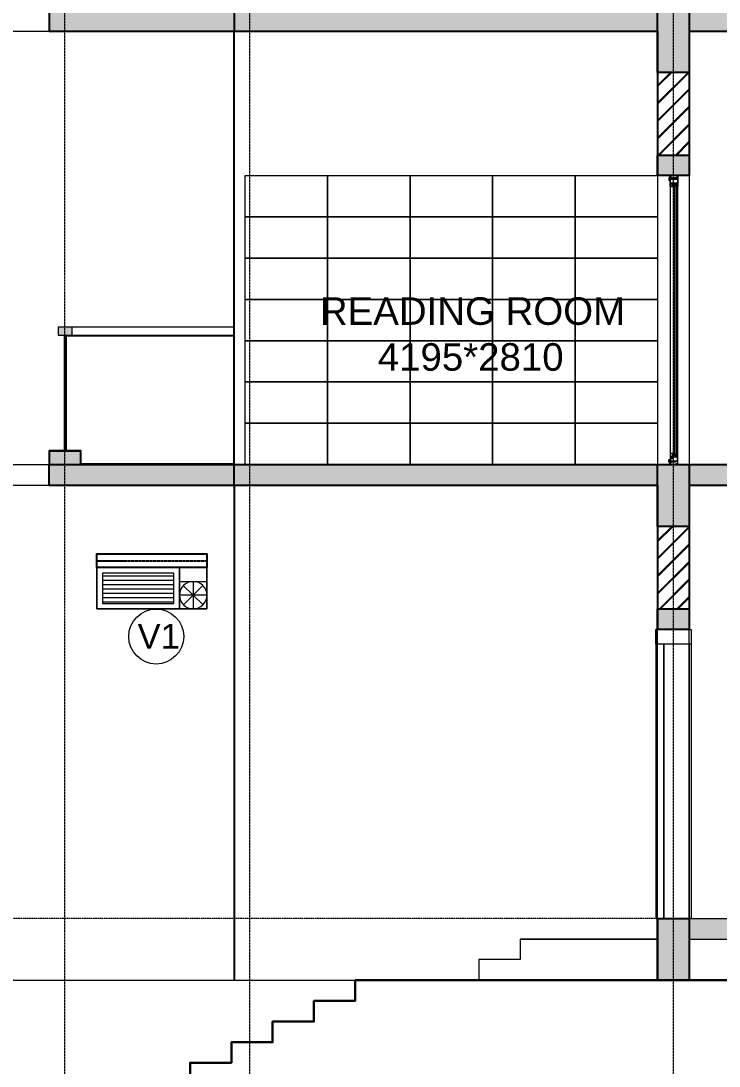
# Model space of a CAD drawing. Header units: millimetres. Extents: x -425671 to 598394, y -194194 to 343585.
# Drawn here: x 45408 to 50486, y 236118 to 243717 of the extents above; entities that cross this region are included whole.
import ezdxf

# ---------------------------------------------------------------- set-up
doc = ezdxf.new("R2010")
doc.units = ezdxf.units.MM
for name, pattern in [('ACAD_ISO10W100', [18, 12, -3, 0, -3]), ('DOT3', [0.06, 0, -0.06]), ('HIDDEN', [9.525, 6.35, -3.175])]:
    doc.linetypes.add(name, pattern=pattern)
for name, color, linetype, lineweight in [('230mm Wall', 250, 'Continuous', 25), ('Centre line', 30, 'Continuous', 9), ('Door', 250, 'Continuous', 15), ('Furniture', 250, 'Continuous', 5), ('Glass', 4, 'Continuous', 5), ('GROUND', 250, 'Continuous', 30), ('Hatch', 250, 'Continuous', 5), ('Hidden', 250, 'Continuous', 5), ('Level', 250, 'Continuous', 13), ('Railing', 250, 'Continuous', 9), ('Swiming Deck', 33, 'Continuous', 13), ('TEXT', 30, 'DOT3', 9), ('VENT', 250, 'Continuous', 9)]:
    doc.layers.add(name, color=color, linetype=linetype, lineweight=lineweight)
doc.layers.add('Slab', color=250, linetype='Continuous')
doc.styles.get("Standard").update_dxf_attribs({"font": 'arial.ttf'})

# ---------------------------------------------------------------- blocks, each defined once
blk = doc.blocks.new('VENT 2')
at = {"layer": 'Glass', "linetype": 'Continuous'}
h = blk.add_hatch(dxfattribs=at)
h.set_pattern_fill('ANSI31', color=256, scale=10, angle=315)
h.paths.add_polyline_path([(541528.2, -469667.6), (541528.2, -469447.6), (541008.2, -469447.6), (541008.2, -469667.6)])
at = {"layer": 'VENT', "linetype": 'Continuous'}
for p, q in [((540868.2, -469507.6), (540868.2, -469707.6)), ((540768.2, -469607.6), (540968.2, -469607.6)), ((540940.3, -469538.3), (540796.1, -469676.9)), ((540797.2, -469537.3), (540939.3, -469677.9))]:
    blk.add_line(p, q, dxfattribs=at)
for points in [[(540768.2, -469707.6), (541568.2, -469707.6), (541568.2, -469407.6), (540768.2, -469407.6)], [(540768.2, -469407.6), (540968.2, -469407.6), (540968.2, -469707.6), (540768.2, -469707.6)], [(540768.2, -469407.6), (540968.2, -469407.6), (540968.2, -469507.6), (540768.2, -469507.6)], [(540968.2, -469407.6), (541568.2, -469407.6), (541568.2, -469707.6), (540968.2, -469707.6)], [(541008.2, -469447.6), (541528.2, -469447.6), (541528.2, -469667.6), (541008.2, -469667.6)], [(540768.2, -469707.6), (540968.2, -469707.6), (540968.2, -469507.6), (540768.2, -469507.6)]]:
    blk.add_lwpolyline(points, close=True, dxfattribs=at)
blk.add_circle((540868.2, -469607.6), 100, dxfattribs=at)
blk = doc.blocks.new('V1')
at = {"layer": 'TEXT', "linetype": 'Continuous'}
blk.add_circle((547389.6, -493829), 200, dxfattribs=at)
at = {"layer": 'TEXT', "linetype": 'Continuous', "insert": (547254.3, -493736.8), "char_height": 180, "attachment_point": 1}
blk.add_mtext_dynamic_manual_height_columns('V1', width=2115.625, gutter_width=12.5, heights=[0], dxfattribs=at)

msp = doc.modelspace()

# ---------------------------------------------------------------- hatches: boundary and pattern name
at = {"layer": 'Door', "lineweight": 5}
h = msp.add_hatch(dxfattribs=at)
h.set_pattern_fill('DOTS', color=256, scale=20, angle=360, style=0)
h.set_pattern_definition([(1e-14, (50299.7707, 242725.3246), (0.625, -1.25), [0, -1.25])])
h.paths.add_polyline_path([(50163.665, 242526.632), (50161.665, 242524.632), (50161.665, 242531.632, 0.15152973), (50173.665, 242531.632), (50173.665, 242524.632), (50171.665, 242526.632)])
h = msp.add_hatch(dxfattribs=at)
h.set_pattern_fill('HEX', color=256, scale=6, angle=360, style=0)
h.set_pattern_definition([(1e-14, (50299.7707, 242725.3246), (3e-15, -1.299038), [0.75, -1.5]), (240, (50299.7707, 242725.3246), (-1.125, 0.649519), [0.75, -1.5]), (300, (50300.5207, 242725.3246), (-1.125, -0.649519), [0.75, -1.5])])
h.paths.add_polyline_path([(50162.365, 242519.632), (50162.365, 242524.342), (50163.955, 242525.932), (50171.375, 242525.932), (50172.965, 242524.342), (50172.965, 242519.632)])
h = msp.add_hatch(dxfattribs=at)
h.set_pattern_fill('DOTS', color=256, scale=8, angle=90, style=0)
h.set_pattern_definition([(270, (49814.37626, 240724.933), (-0.5, -0.25), [0, -0.5])])
edge = h.paths.add_edge_path(flags=16)
edge.add_line((50181.728, 242515.81), (50181.128, 242515.81))
edge.add_arc((50181.128, 242516.41), 0.6, -270, -90, ccw=False)
edge.add_line((50181.128, 242517.01), (50181.728, 242517.01))
edge.add_arc((50181.728, 242516.41), 0.6, -90, 90, ccw=False)
edge = h.paths.add_edge_path()
edge.add_arc((50177.854, 242518.748), 0.25, 130, 305)
edge.add_line((50177.998, 242518.543), (50178.613, 242519.307))
edge.add_arc((50178.728, 242519.144), 0.2, 0, 125, ccw=False)
edge.add_line((50178.928, 242519.144), (50178.928, 242517.875))
edge.add_line((50178.928, 242517.875), (50177.694, 242516.439))
edge.add_arc((50177.854, 242516.248), 0.25, 130, 305)
edge.add_line((50177.998, 242516.043), (50178.613, 242516.807))
edge.add_arc((50178.728, 242516.644), 0.2, 0, 125, ccw=False)
edge.add_line((50178.928, 242516.644), (50178.928, 242515.375))
edge.add_line((50178.928, 242515.375), (50177.694, 242513.939))
edge.add_arc((50177.854, 242513.748), 0.25, 130, 305)
edge.add_line((50177.998, 242513.543), (50178.613, 242514.307))
edge.add_arc((50178.728, 242514.144), 0.2, 0, 125, ccw=False)
edge.add_line((50178.928, 242514.144), (50178.928, 242513.42))
edge.add_arc((50177.428, 242513.42), 1.5, -55, 0, ccw=False)
edge.add_line((50178.288, 242512.191), (50176.975, 242510.938))
edge.add_arc((50177.204, 242510.61), 0.4, 125, 295)
edge.add_line((50177.373, 242510.248), (50178.819, 242511.144))
edge.add_arc((50183.045, 242502.081), 10, 96.6594496, 115, ccw=False)
edge.add_arc((50181.828, 242512.51), 0.5, -83.3405504, 0)
edge.add_line((50182.328, 242512.51), (50182.328, 242513.01))
edge.add_line((50182.328, 242513.01), (50180.528, 242513.01))
edge.add_line((50180.528, 242513.01), (50180.528, 242514.91))
edge.add_line((50180.528, 242514.91), (50181.528, 242514.91))
edge.add_line((50181.528, 242514.91), (50181.528, 242514.61))
edge.add_arc((50181.728, 242514.61), 0.2, 180, 321.758358)
edge.add_line((50181.885, 242514.486), (50182.913, 242515.791))
edge.add_arc((50182.128, 242516.41), 1, -38.241642, 38.241642)
edge.add_line((50182.913, 242517.029), (50181.885, 242518.334))
edge.add_arc((50181.728, 242518.21), 0.2, 38.241642, 180)
edge.add_line((50181.528, 242518.21), (50181.528, 242517.91))
edge.add_line((50181.528, 242517.91), (50180.528, 242517.91))
edge.add_line((50180.528, 242517.91), (50180.528, 242520.71))
edge.add_line((50180.528, 242520.71), (50179.328, 242520.71))
edge.add_line((50179.328, 242520.71), (50177.694, 242518.939))
h = msp.add_hatch(dxfattribs=at)
h.set_pattern_fill('DOTS', color=256, scale=20, angle=360, style=0)
h.set_pattern_definition([(360, (50299.7707, 240360.2033), (0.625, 1.25), [0, -1.25])])
h.paths.add_polyline_path([(50163.665, 240558.896), (50161.665, 240560.896), (50161.665, 240553.896, -0.15152973), (50173.665, 240553.896), (50173.665, 240560.896), (50171.665, 240558.896)])
h = msp.add_hatch(dxfattribs=at)
h.set_pattern_fill('HEX', color=256, scale=6, angle=360, style=0)
h.set_pattern_definition([(360, (50299.7707, 240360.2033), (3e-15, 1.299038), [0.75, -1.5]), (120, (50299.7707, 240360.2033), (-1.125, -0.649519), [0.75, -1.5]), (60, (50300.5207, 240360.2033), (-1.125, 0.649519), [0.75, -1.5])])
h.paths.add_polyline_path([(50162.365, 240565.896), (50162.365, 240561.186), (50163.955, 240559.596), (50171.375, 240559.596), (50172.965, 240561.186), (50172.965, 240565.896)])
h = msp.add_hatch(dxfattribs=at)
h.set_pattern_fill('DOTS', color=256, scale=8, angle=90, style=0)
h.set_pattern_definition([(90, (49814.37626, 242360.5949), (-0.5, 0.25), [0, -0.5])])
edge = h.paths.add_edge_path(flags=16)
edge.add_line((50181.728, 240569.718), (50181.128, 240569.718))
edge.add_arc((50181.128, 240569.118), 0.6, 450, 630)
edge.add_line((50181.128, 240568.518), (50181.728, 240568.518))
edge.add_arc((50181.728, 240569.118), 0.6, 270, 450)
edge = h.paths.add_edge_path()
edge.add_arc((50177.854, 240566.78), 0.25, 55, 230, ccw=False)
edge.add_line((50177.998, 240566.985), (50178.613, 240566.22))
edge.add_arc((50178.728, 240566.384), 0.2, 235, 360)
edge.add_line((50178.928, 240566.384), (50178.928, 240567.653))
edge.add_line((50178.928, 240567.653), (50177.694, 240569.089))
edge.add_arc((50177.854, 240569.28), 0.25, 55, 230, ccw=False)
edge.add_line((50177.998, 240569.485), (50178.613, 240568.72))
edge.add_arc((50178.728, 240568.884), 0.2, 235, 360)
edge.add_line((50178.928, 240568.884), (50178.928, 240570.153))
edge.add_line((50178.928, 240570.153), (50177.694, 240571.589))
edge.add_arc((50177.854, 240571.78), 0.25, 55, 230, ccw=False)
edge.add_line((50177.998, 240571.985), (50178.613, 240571.22))
edge.add_arc((50178.728, 240571.384), 0.2, 235, 360)
edge.add_line((50178.928, 240571.384), (50178.928, 240572.108))
edge.add_arc((50177.428, 240572.108), 1.5, 360, 415)
edge.add_line((50178.288, 240573.337), (50176.975, 240574.59))
edge.add_arc((50177.204, 240574.918), 0.4, 65, 235, ccw=False)
edge.add_line((50177.373, 240575.28), (50178.819, 240574.384))
edge.add_arc((50183.045, 240583.447), 10, 245, 263.3405504)
edge.add_arc((50181.828, 240573.018), 0.5, 360, 443.3405504, ccw=False)
edge.add_line((50182.328, 240573.018), (50182.328, 240572.518))
edge.add_line((50182.328, 240572.518), (50180.528, 240572.518))
edge.add_line((50180.528, 240572.518), (50180.528, 240570.618))
edge.add_line((50180.528, 240570.618), (50181.528, 240570.618))
edge.add_line((50181.528, 240570.618), (50181.528, 240570.918))
edge.add_arc((50181.728, 240570.918), 0.2, 38.241642, 180, ccw=False)
edge.add_line((50181.885, 240571.041), (50182.913, 240569.737))
edge.add_arc((50182.128, 240569.118), 1, 321.758358, 398.241642, ccw=False)
edge.add_line((50182.913, 240568.499), (50181.885, 240567.194))
edge.add_arc((50181.728, 240567.318), 0.2, 180, 321.758358, ccw=False)
edge.add_line((50181.528, 240567.318), (50181.528, 240567.618))
edge.add_line((50181.528, 240567.618), (50180.528, 240567.618))
edge.add_line((50180.528, 240567.618), (50180.528, 240564.818))
edge.add_line((50180.528, 240564.818), (50179.328, 240564.818))
edge.add_line((50179.328, 240564.818), (50177.694, 240566.589))
at = {"layer": 'Hatch', "transparency": 33554687}
h = msp.add_hatch(dxfattribs=at)
h.set_pattern_fill('JIS_RC_15', color=256, scale=6)
h.set_pattern_definition([(45, (-4774807.05, -1912552.58), (-63.6396103, 63.6396103), []), (45, (-4774802.7, -1912552.58), (-63.6396103, 63.6396103), []), (45, (-4774798.35, -1912552.58), (-63.6396103, 63.6396103), [])])
h.paths.add_polyline_path([(58429.03, 239292.316), (58199.03, 239292.316), (58199.03, 237192.316), (58429.03, 237192.316)])
h.paths.add_polyline_path([(58429.03, 240042.316), (58199.03, 240042.316), (58199.03, 239842.316), (58429.03, 239842.316)])
h.paths.add_polyline_path([(58429.03, 242592.316), (58199.03, 242592.316), (58199.03, 240492.316), (58429.03, 240492.316)])
h.paths.add_polyline_path([(58429.03, 245892.316), (58199.03, 245892.316), (58199.03, 243792.316), (58429.03, 243792.316)])
h.paths.add_polyline_path([(58429.03, 249192.316), (58199.03, 249192.316), (58199.03, 247092.316), (58429.03, 247092.316)])
h.paths.add_polyline_path([(58429.03, 249942.316), (58199.03, 249942.316), (58199.03, 249742.316), (58429.03, 249742.316)])
h.paths.add_polyline_path([(56699.03, 249942.316), (56469.03, 249942.316), (56469.03, 249342.316), (56699.03, 249342.316)])
h.paths.add_polyline_path([(56699.03, 249192.316), (56469.03, 249192.316), (56469.03, 247092.316), (56699.03, 247092.316)])
h.paths.add_polyline_path([(50269.03, 249942.316), (50039.03, 249942.316), (50039.03, 249342.316), (50269.03, 249342.316)])
h.paths.add_polyline_path([(50269.03, 246642.316), (50039.03, 246642.316), (50039.03, 246042.316), (50269.03, 246042.316)])
h.paths.add_polyline_path([(56699.03, 246642.316), (56469.03, 246642.316), (56469.03, 246042.316), (56699.03, 246042.316)])
h.paths.add_polyline_path([(56699.03, 243342.316), (56469.03, 243342.316), (56469.03, 242742.316), (56699.03, 242742.316)])
h.paths.add_polyline_path([(50269.03, 243342.316), (50039.03, 243342.316), (50039.03, 242742.316), (50269.03, 242742.316)])
h.paths.add_polyline_path([(50269.03, 240042.316), (50039.03, 240042.316), (50039.03, 239442.316), (50269.03, 239442.316)])
h.paths.add_polyline_path([(56699.03, 240042.316), (56469.03, 240042.316), (56469.03, 239442.316), (56699.03, 239442.316)])
at = {"layer": 'Slab', "transparency": 33554687}
h = msp.add_hatch(color=256, dxfattribs=at)
h.dxf.hatch_style = 1
h.paths.add_polyline_path([(50269.03, 246042.316), (50039.03, 246042.316), (50039.03, 245892.316), (50269.03, 245892.316)])
h.paths.add_polyline_path([(50269.03, 247092.316), (50039.03, 247092.316), (50039.03, 246942.316), (50039.03, 246942.316), (50039.03, 246642.316), (50269.03, 246642.316)])
h.paths.add_polyline_path([(53579.03, 247092.316), (50269.03, 247092.316), (50269.03, 246942.316), (53579.03, 246942.316)])
h.paths.add_polyline_path([(53849.03, 247092.316), (53579.03, 247092.316), (53579.03, 246942.316), (53774.03, 246942.316), (53774.03, 246867.316), (54044.03, 246867.316), (54044.03, 246717.316), (54314.03, 246717.316), (54314.03, 246567.316), (54584.03, 246567.316), (54584.03, 246417.316), (54854.03, 246417.316), (54854.03, 246267.316), (55124.03, 246267.316), (55124.03, 246117.316), (55394.03, 246117.316), (55394.03, 245967.316), (55469.03, 245967.316), (55469.03, 246192.316), (55199.03, 246192.316), (55199.03, 246342.316), (54929.03, 246342.316), (54929.03, 246492.316), (54659.03, 246492.316), (54659.03, 246642.316), (54389.03, 246642.316), (54389.03, 246792.316), (54119.03, 246792.316), (54119.03, 246942.316), (53849.03, 246942.316)])
h.paths.add_polyline_path([(56699.03, 247092.316), (56469.03, 247092.316), (56469.03, 246642.316), (56699.03, 246642.316)])
h.paths.add_polyline_path([(58199.03, 247092.316), (56699.03, 247092.316), (56699.03, 246942.316), (58199.03, 246942.316)])
h.paths.add_polyline_path([(58429.03, 246942.316), (58429.03, 247092.316), (58199.03, 247092.316), (58199.03, 246642.316), (58429.03, 246642.316)])
h.paths.add_polyline_path([(58429.03, 246442.316), (58199.03, 246442.316), (58199.03, 246342.316), (58429.03, 246342.316)])
h.paths.add_polyline_path([(58879.03, 246392.316), (58729.03, 246442.316), (58429.03, 246442.316), (58429.03, 246342.316), (58879.03, 246342.316)])
h.paths.add_polyline_path([(58429.03, 246042.316), (58199.03, 246042.316), (58199.03, 245892.316), (58429.03, 245892.316)])
h.paths.add_polyline_path([(56699.03, 246042.316), (56469.03, 246042.316), (56469.03, 245892.316), (56699.03, 245892.316)])
h.paths.add_polyline_path([(56469.03, 250392.316), (50269.03, 250392.316), (50269.03, 250242.316), (56469.03, 250242.316)])
h.paths.add_polyline_path([(56699.03, 250392.316), (56469.03, 250392.316), (56469.03, 249942.316), (56699.03, 249942.316)])
h.paths.add_polyline_path([(58199.03, 250392.316), (56699.03, 250392.316), (56699.03, 250242.316), (58199.03, 250242.316)])
h.paths.add_polyline_path([(58429.03, 250392.316), (58199.03, 250392.316), (58199.03, 250242.316), (58199.03, 249942.316), (58429.03, 249942.316)])
h.paths.add_polyline_path([(58429.03, 249742.316), (58199.03, 249742.316), (58199.03, 249642.316), (58429.03, 249642.316)])
h.paths.add_polyline_path([(58879.03, 249692.316), (58729.03, 249742.316), (58429.03, 249742.316), (58429.03, 249642.316), (58879.03, 249642.316)])
h.paths.add_polyline_path([(58429.03, 250492.316), (58199.03, 250492.316), (58199.03, 250392.316), (58429.03, 250392.316)])
h.paths.add_polyline_path([(58429.03, 249342.316), (58199.03, 249342.316), (58199.03, 249192.316), (58429.03, 249192.316)])
h.paths.add_polyline_path([(56699.03, 249342.316), (56469.03, 249342.316), (56469.03, 249192.316), (56699.03, 249192.316)])
h.paths.add_polyline_path([(50269.03, 250242.316), (50269.03, 250392.316), (50039.03, 250392.316), (50039.03, 249942.316), (50269.03, 249942.316)])
h.paths.add_polyline_path([(50269.03, 250492.316), (50039.03, 250492.316), (50039.03, 250392.316), (50269.03, 250392.316)])
h.paths.add_polyline_path([(50269.03, 249342.316), (50039.03, 249342.316), (50039.03, 249192.316), (50269.03, 249192.316)])
h.paths.add_polyline_path([(50039.03, 247092.316), (46959.03, 247092.316), (46959.03, 246942.316), (50039.03, 246942.316)])
h.paths.add_polyline_path([(50039.03, 243792.316), (46959.03, 243792.316), (46959.03, 243642.316), (50039.03, 243642.316)])
h.paths.add_polyline_path([(46959.03, 243792.316), (45614.03, 243792.316), (45614.03, 243642.316), (46959.03, 243642.316)])
h.paths.add_polyline_path([(45844.03, 243892.316), (45614.03, 243892.316), (45614.03, 243792.316), (45844.03, 243792.316)])
h.paths.add_polyline_path([(45779.03, 244792.316), (45679.03, 244792.316), (45679.03, 244732.316), (45779.03, 244732.316)])
h.paths.add_polyline_path([(45779.03, 241492.316), (45679.03, 241492.316), (45679.03, 241432.316), (45779.03, 241432.316)])
h.paths.add_polyline_path([(45844.03, 240592.316), (45614.03, 240592.316), (45614.03, 240492.316), (45844.03, 240492.316)])
h.paths.add_polyline_path([(46959.03, 240492.316), (45614.03, 240492.316), (45614.03, 240342.316), (46959.03, 240342.316)])
h.paths.add_polyline_path([(50039.03, 240492.316), (47039.03, 240492.316), (46959.03, 240492.316), (46959.03, 240342.316), (50039.03, 240342.316)])
h.paths.add_polyline_path([(50269.03, 243792.316), (50039.03, 243792.316), (50039.03, 243642.316), (50039.03, 243642.316), (50039.03, 243342.316), (50269.03, 243342.316)])
h.paths.add_polyline_path([(50269.03, 242742.316), (50039.03, 242742.316), (50039.03, 242592.316), (50269.03, 242592.316)])
h.paths.add_polyline_path([(52544.03, 243792.316), (50269.03, 243792.316), (50269.03, 243642.316), (52544.03, 243642.316)])
h.paths.add_polyline_path([(56699.03, 243642.316), (56699.03, 243792.316), (56469.03, 243792.316), (56469.03, 243342.316), (56699.03, 243342.316)])
h.paths.add_polyline_path([(58199.03, 243642.316), (56699.03, 243642.316), (56699.03, 243542.316), (58199.03, 243542.316)])
h.paths.add_polyline_path([(58429.03, 243792.316), (58199.03, 243792.316), (58199.03, 243342.316), (58429.03, 243342.316)])
h.paths.add_polyline_path([(58429.03, 243142.316), (58199.03, 243142.316), (58199.03, 243042.316), (58429.03, 243042.316)])
h.paths.add_polyline_path([(58729.03, 243142.316), (58429.03, 243142.316), (58429.03, 243042.316), (58879.03, 243042.316), (58879.03, 243092.316)])
h.paths.add_polyline_path([(58429.03, 242742.316), (58199.03, 242742.316), (58199.03, 242592.316), (58429.03, 242592.316)])
h.paths.add_polyline_path([(56699.03, 242742.316), (56469.03, 242742.316), (56469.03, 242592.316), (56699.03, 242592.316)])
h.paths.add_polyline_path([(50269.03, 240492.316), (50039.03, 240492.316), (50039.03, 240342.316), (50039.03, 240342.316), (50039.03, 240042.316), (50269.03, 240042.316)])
h.paths.add_polyline_path([(52544.03, 240492.316), (50269.03, 240492.316), (50269.03, 240342.316), (52544.03, 240342.316)])
h.paths.add_polyline_path([(52844.03, 240492.316), (52544.03, 240492.316), (52544.03, 240342.316), (52844.03, 240342.316)])
h.paths.add_polyline_path([(53579.03, 240492.316), (52844.03, 240492.316), (52844.03, 240342.316), (53579.03, 240342.316)])
h.paths.add_polyline_path([(53849.03, 240492.316), (53579.03, 240492.316), (53579.03, 240342.316), (53774.03, 240342.316), (53774.03, 240267.316), (54044.03, 240267.316), (54044.03, 240117.316), (54314.03, 240117.316), (54314.03, 239967.316), (54584.03, 239967.316), (54584.03, 239817.316), (54854.03, 239817.316), (54854.03, 239667.316), (55124.03, 239667.316), (55124.03, 239517.316), (55394.03, 239517.316), (55394.03, 239367.316), (55469.03, 239367.316), (55469.03, 239592.316), (55199.03, 239592.316), (55199.03, 239742.316), (54929.03, 239742.316), (54929.03, 239892.316), (54659.03, 239892.316), (54659.03, 240042.316), (54389.03, 240042.316), (54389.03, 240192.316), (54119.03, 240192.316), (54119.03, 240342.316), (53849.03, 240342.316)])
h.paths.add_polyline_path([(56699.03, 240342.316), (56699.03, 240492.316), (56469.03, 240492.316), (56469.03, 240042.316), (56699.03, 240042.316)])
h.paths.add_polyline_path([(58199.03, 240342.316), (56699.03, 240342.316), (56699.03, 240242.316), (58199.03, 240242.316)])
h.paths.add_polyline_path([(58429.03, 240492.316), (58199.03, 240492.316), (58199.03, 240042.316), (58429.03, 240042.316)])
h.paths.add_polyline_path([(58429.03, 239842.316), (58199.03, 239842.316), (58199.03, 239742.316), (58429.03, 239742.316)])
h.paths.add_polyline_path([(58429.03, 239442.316), (58199.03, 239442.316), (58199.03, 239292.316), (58429.03, 239292.316)])
h.paths.add_polyline_path([(56699.03, 239442.316), (56469.03, 239442.316), (56469.03, 239292.316), (56699.03, 239292.316)])
h.paths.add_polyline_path([(58199.03, 237042.316), (56699.03, 237042.316), (56699.03, 236942.316), (58199.03, 236942.316)])
h.paths.add_polyline_path([(58429.03, 237192.316), (58199.03, 237192.316), (58199.03, 236742.316), (58429.03, 236742.316)])
h.paths.add_polyline_path([(56699.03, 237192.316), (56469.03, 237192.316), (56469.03, 236742.316), (56699.03, 236742.316)])
h.paths.add_polyline_path([(56469.03, 237192.316), (52844.03, 237192.316), (52844.03, 237042.316), (56469.03, 237042.316)])
h.paths.add_polyline_path([(52844.03, 237192.316), (52544.03, 237192.316), (52544.03, 237042.316), (52844.03, 237042.316)])
h.paths.add_polyline_path([(52544.03, 237192.316), (50269.03, 237192.316), (50269.03, 237042.316), (52544.03, 237042.316)])
h.paths.add_polyline_path([(50269.03, 237192.316), (50039.03, 237192.316), (50039.03, 236742.316), (50269.03, 236742.316)])
h.paths.add_polyline_path([(50269.03, 239442.316), (50039.03, 239442.316), (50039.03, 239292.316), (50269.03, 239292.316)])
h.paths.add_polyline_path([(46959.03, 247092.316), (45614.03, 247092.316), (45614.03, 246942.316), (46959.03, 246942.316)])
h.paths.add_polyline_path([(50204.03, 251292.316), (50104.03, 251292.316), (50104.03, 251232.316), (50204.03, 251232.316)])
h.paths.add_polyline_path([(58364.03, 251292.316), (58264.03, 251292.316), (58264.03, 251232.316), (58364.03, 251232.316)])

# ---------------------------------------------------------------- linework, layer by layer
at = {"layer": '230mm Wall'}
for p, q in [((46959.03, 240492.316), (46959.03, 243642.316)), ((50039.03, 243642.316), (50039.03, 242592.316)), ((50269.03, 243642.316), (50269.03, 242592.316)), ((50269.03, 242592.316), (50039.03, 242592.316)), ((46959.03, 240342.316), (46959.03, 236742.316)), ((50039.03, 240342.316), (50039.03, 239292.316)), ((50269.03, 240342.316), (50269.03, 239292.316)), ((50039.03, 237192.316), (50039.03, 236742.316)), ((50269.03, 237192.316), (50269.03, 236742.316))]:
    msp.add_line(p, q, dxfattribs=at)
at = {"layer": 'Centre line', "linetype": 'ACAD_ISO10W100', "ltscale": 0.6}
for p, q in [((45729.018, 228832.337), (45729.044, 260832.337)), ((47074.011, 228832.337), (47074.038, 260832.337)), ((50154.023, 228832.337), (50154.05, 260832.337))]:
    msp.add_line(p, q, dxfattribs=at)
at = {"layer": 'Door', "lineweight": 5}
for p, q in [((50126.89, 242576.027), (50121.699, 242576.027)), ((50121.699, 242576.027), (50121.699, 242560.289)), ((50121.902, 242560.089), (50126.199, 242560.089)), ((50123.299, 242567.589), (50123.299, 242574.027)), ((50183.669, 242574.027), (50123.299, 242574.027)), ((50125.099, 242567.589), (50123.299, 242567.589)), ((50123.299, 242561.389), (50123.299, 242566.389)), ((50123.299, 242566.389), (50125.899, 242566.389)), ((50125.899, 242561.389), (50123.299, 242561.389)), ((50125.099, 242568.589), (50125.099, 242567.589)), ((50126.099, 242568.589), (50125.099, 242568.589)), ((50125.899, 242566.389), (50125.899, 242565.609)), ((50125.899, 242562.369), (50125.899, 242561.389)), ((50126.099, 242567.589), (50126.099, 242568.589)), ((50126.699, 242567.589), (50126.099, 242567.589)), ((50126.699, 242566.384), (50126.699, 242567.589)), ((50126.699, 242560.589), (50126.699, 242561.595)), ((50126.89, 242576.027), (50126.89, 242587.181)), ((50127.093, 242587.381), (50131.39, 242587.381)), ((50128.49, 242586.081), (50128.49, 242581.081)), ((50131.09, 242586.081), (50128.49, 242586.081)), ((50128.49, 242581.081), (50131.09, 242581.081)), ((50130.29, 242579.881), (50128.49, 242579.881)), ((50128.49, 242579.881), (50128.49, 242576.027)), ((50183.669, 242576.027), (50128.49, 242576.027)), ((50130.29, 242578.881), (50130.29, 242579.881)), ((50131.29, 242578.881), (50130.29, 242578.881)), ((50131.09, 242585.101), (50131.09, 242586.081)), ((50131.09, 242581.081), (50131.09, 242581.861)), ((50131.29, 242579.881), (50131.29, 242578.881)), ((50131.89, 242579.881), (50131.29, 242579.881)), ((50131.89, 242586.881), (50131.89, 242585.875)), ((50131.89, 242581.087), (50131.89, 242579.881)), ((50130.665, 242521.973), (50130.665, 240563.555)), ((50157.665, 242531.632), (50157.665, 240553.896)), ((50158.665, 242531.632), (50158.665, 240553.896)), ((50159.665, 242531.632), (50159.665, 240553.896)), ((50160.665, 242531.632), (50160.665, 240553.896)), ((50161.665, 242531.632), (50161.665, 240553.896)), ((50173.665, 242531.632), (50173.665, 240553.896)), ((50174.665, 242531.632), (50174.665, 240553.896)), ((50175.665, 242531.632), (50175.665, 240553.896)), ((50176.665, 242531.632), (50176.665, 240553.896)), ((50177.665, 242531.632), (50177.665, 240553.896)), ((50185.669, 240559.841), (50185.669, 242512.719)), ((50121.699, 240509.501), (50121.699, 240525.239)), ((50126.89, 240509.501), (50121.699, 240509.501)), ((50121.902, 240525.439), (50126.199, 240525.439)), ((50123.299, 240524.139), (50123.299, 240519.139)), ((50125.899, 240524.139), (50123.299, 240524.139)), ((50123.299, 240519.139), (50125.899, 240519.139)), ((50125.099, 240517.939), (50123.299, 240517.939)), ((50123.299, 240517.939), (50123.299, 240511.501)), ((50169.056, 240511.501), (50123.299, 240511.501)), ((50125.099, 240516.939), (50125.099, 240517.939)), ((50126.099, 240516.939), (50125.099, 240516.939)), ((50125.899, 240523.158), (50125.899, 240524.139)), ((50125.899, 240519.139), (50125.899, 240519.919)), ((50126.099, 240517.939), (50126.099, 240516.939)), ((50126.699, 240517.939), (50126.099, 240517.939)), ((50126.699, 240524.939), (50126.699, 240523.933)), ((50126.699, 240519.144), (50126.699, 240517.939)), ((50126.89, 240509.501), (50126.89, 240498.347)), ((50128.49, 240505.647), (50128.49, 240509.501)), ((50169.056, 240509.501), (50128.49, 240509.501)), ((50130.29, 240506.647), (50130.29, 240505.647)), ((50131.29, 240506.647), (50130.29, 240506.647)), ((50131.29, 240505.647), (50131.29, 240506.647)), ((50138.268, 240547.212), (50138.268, 240548.712)), ((50169.056, 240509.501), (50169.056, 240511.501)), ((50127.093, 240498.147), (50131.39, 240498.147)), ((50130.29, 240505.647), (50128.49, 240505.647)), ((50128.49, 240499.447), (50128.49, 240504.447)), ((50128.49, 240504.447), (50131.09, 240504.447)), ((50131.09, 240499.447), (50128.49, 240499.447)), ((50131.09, 240504.447), (50131.09, 240503.667)), ((50131.09, 240500.427), (50131.09, 240499.447)), ((50131.89, 240505.647), (50131.29, 240505.647)), ((50131.89, 240504.441), (50131.89, 240505.647)), ((50131.89, 240498.647), (50131.89, 240499.652))]:
    msp.add_line(p, q, dxfattribs=at)
at = {"layer": 'Door', "linetype": 'Continuous', "lineweight": 5}
for p, q in [((50126.89, 242587.181), (50126.89, 242592.316)), ((50181.169, 242592.316), (50126.89, 242592.316)), ((50161.665, 242531.632), (50157.665, 242531.632)), ((50177.665, 242531.632), (50173.665, 242531.632)), ((50138.669, 240547.312), (50138.669, 240548.712)), ((50161.665, 240553.896), (50157.665, 240553.896)), ((50177.665, 240553.896), (50173.665, 240553.896)), ((50127.093, 240498.147), (50127.093, 240492.316)), ((50180.181, 240492.316), (50127.093, 240492.316))]:
    msp.add_line(p, q, dxfattribs=at)
at = {"layer": 'Door', "color": 252, "lineweight": 5}
for p, q in [((50142.37, 240548.226), (50141.571, 240549.027)), ((50144.257, 240547.14), (50142.113, 240547.344)), ((50144.257, 240546.258), (50142.113, 240546.462)), ((50144.257, 240545.376), (50142.113, 240545.58)), ((50144.257, 240544.494), (50142.113, 240544.698)), ((50144.257, 240543.612), (50142.113, 240543.816)), ((50144.257, 240542.73), (50142.113, 240542.934)), ((50144.257, 240541.848), (50142.113, 240542.052)), ((50144.257, 240540.966), (50142.113, 240541.17)), ((50144.257, 240540.084), (50142.113, 240540.288)), ((50144.257, 240539.202), (50142.113, 240539.406)), ((50144.257, 240538.32), (50142.113, 240538.524)), ((50144.257, 240537.438), (50142.113, 240537.642)), ((50144.257, 240536.556), (50142.113, 240536.76)), ((50144.257, 240535.674), (50142.113, 240535.878)), ((50144.082, 240534.792), (50142.329, 240534.996)), ((50144.257, 240548.022), (50142.37, 240548.226)), ((50142.699, 240534.773), (50143.236, 240532.602)), ((50142.699, 240534.773), (50143.236, 240532.602)), ((50143.236, 240532.602), (50143.669, 240534.489)), ((50143.981, 240548.226), (50144.888, 240549.018))]:
    msp.add_line(p, q, dxfattribs=at)
at = {"layer": 'Door', "lineweight": 5}
for points in [[(50128.207, 242565.245), (50128.76, 242564.359), (50129.897, 242563.39, -0.24420194), (50130.981, 242560.988, -0.29976321), (50129.751, 242559.181, -0.35636014), (50126.732, 242559.773), (50126.732, 242562.473, 0.41421356), (50126.532, 242562.673), (50125.494, 242562.673, 0.55884413), (50125.315, 242562.383), (50125.606, 242561.808, -0.55884413), (50125.427, 242561.517), (50125.434, 242561.517, -0.24467363), (50125.024, 242561.731), (50123.928, 242563.402, -0.31535027), (50123.928, 242564.549), (50125.024, 242566.22, -0.24467363), (50125.434, 242566.433), (50125.427, 242566.433, -0.55884413), (50125.606, 242566.143), (50125.315, 242565.568, 0.55884413), (50125.494, 242565.278), (50126.532, 242565.278, 0.41421356), (50126.732, 242565.478), (50126.732, 242567.655, -1.0991934), (50128.191, 242568.12)], [(50127.53, 242564.408), (50127.538, 242560.273, 0.34244487), (50128.232, 242559.773, 0.60288188), (50129.993, 242561.354, 0.312924), (50129.194, 242562.659), (50128.599, 242563.273)], [(50133.336, 242584.751), (50133.889, 242583.865), (50135.026, 242582.895, -0.24420194), (50136.111, 242580.493, -0.29976321), (50134.881, 242578.686, -0.35636014), (50131.862, 242579.278), (50131.862, 242581.978, 0.41421356), (50131.662, 242582.178), (50130.623, 242582.178, 0.55884413), (50130.444, 242581.888), (50130.735, 242581.313, -0.55884413), (50130.556, 242581.023), (50130.563, 242581.023, -0.24467363), (50130.154, 242581.236), (50129.057, 242582.907, -0.31535027), (50129.057, 242584.054), (50130.154, 242585.726, -0.24467363), (50130.563, 242585.939), (50130.556, 242585.939, -0.55884413), (50130.735, 242585.649), (50130.444, 242585.073, 0.55884413), (50130.623, 242584.783), (50131.662, 242584.783, 0.41421356), (50131.862, 242584.983), (50131.862, 242587.161, -1.0991934), (50133.321, 242587.625)], [(50132.66, 242583.913), (50132.668, 242579.778, 0.34244487), (50133.362, 242579.278, 0.60288188), (50135.123, 242580.859, 0.312924), (50134.323, 242582.165), (50133.729, 242582.778)], [(50157.563, 242523.441), (50153.863, 242516.721, 0.5141299), (50154.284, 242515.841), (50154.789, 242515.752), (50154.789, 242512.352), (50153.345, 242512.225, 0.65154927), (50153.05, 242511.36, 0.09766137), (50159.55, 242507.377, 0.81914013), (50159.962, 242508.044, -0.33146473), (50157.832, 242519.799), (50159.436, 242523.029, 0.55664167), (50158.989, 242523.752), (50158.089, 242523.752, 0.27339926)], [(50177.694, 242518.939, 0.95729174), (50177.998, 242518.543), (50178.613, 242519.307, -0.6068149), (50178.928, 242519.144), (50178.928, 242517.875), (50177.694, 242516.439, 0.95729174), (50177.998, 242516.043), (50178.613, 242516.807, -0.6068149), (50178.928, 242516.644), (50178.928, 242515.375), (50177.694, 242513.939, 0.95729174), (50177.998, 242513.543), (50178.613, 242514.307, -0.6068149), (50178.928, 242514.144), (50178.928, 242513.42, -0.24469844), (50178.288, 242512.191), (50176.975, 242510.938, 0.91633117), (50177.373, 242510.248), (50178.819, 242511.144, -0.08019702), (50181.886, 242512.014, 0.38056629), (50182.328, 242512.51), (50182.328, 242513.01), (50180.528, 242513.01), (50180.528, 242514.91), (50181.528, 242514.91), (50181.528, 242514.61, 0.71170345), (50181.885, 242514.486), (50182.913, 242515.791, 0.34668807), (50182.913, 242517.029), (50181.885, 242518.334, 0.71170345), (50181.528, 242518.21), (50181.528, 242517.91), (50180.528, 242517.91), (50180.528, 242520.71), (50179.328, 242520.71)], [(50128.207, 240520.283), (50128.76, 240521.169), (50129.897, 240522.138, 0.24420194), (50130.981, 240524.54, 0.29976321), (50129.751, 240526.347, 0.35636014), (50126.732, 240525.755), (50126.732, 240523.055, -0.41421356), (50126.532, 240522.855), (50125.494, 240522.855, -0.55884413), (50125.315, 240523.145), (50125.606, 240523.72, 0.55884413), (50125.427, 240524.01), (50125.434, 240524.01, 0.24467363), (50125.024, 240523.797), (50123.928, 240522.126, 0.31535027), (50123.928, 240520.979), (50125.024, 240519.308, 0.24467363), (50125.434, 240519.094), (50125.427, 240519.094, 0.55884413), (50125.606, 240519.385), (50125.315, 240519.96, -0.55884413), (50125.494, 240520.25), (50126.532, 240520.25, -0.41421356), (50126.732, 240520.05), (50126.732, 240517.872, 1.0991934), (50128.191, 240517.408)], [(50127.53, 240521.12), (50127.538, 240525.255, -0.34244487), (50128.232, 240525.755, -0.60288188), (50129.993, 240524.174, -0.312924), (50129.194, 240522.868), (50128.599, 240522.255)], [(50133.336, 240500.777), (50133.889, 240501.663), (50135.026, 240502.633, 0.24420194), (50136.111, 240505.035, 0.29976321), (50134.881, 240506.842, 0.35636014), (50131.862, 240506.25), (50131.862, 240503.55, -0.41421356), (50131.662, 240503.35), (50130.623, 240503.35, -0.55884413), (50130.444, 240503.64), (50130.735, 240504.215, 0.55884413), (50130.556, 240504.505), (50130.563, 240504.505, 0.24467363), (50130.154, 240504.292), (50129.057, 240502.621, 0.31535027), (50129.057, 240501.474), (50130.154, 240499.802, 0.24467363), (50130.563, 240499.589), (50130.556, 240499.589, 0.55884413), (50130.735, 240499.879), (50130.444, 240500.455, -0.55884413), (50130.623, 240500.745), (50131.662, 240500.745, -0.41421356), (50131.862, 240500.545), (50131.862, 240498.367, 1.0991934), (50133.321, 240497.903)], [(50132.66, 240501.615), (50132.668, 240505.75, -0.34244487), (50133.362, 240506.25, -0.60288188), (50135.123, 240504.669, -0.312924), (50134.323, 240503.363), (50133.729, 240502.75)], [(50157.563, 240562.087), (50153.863, 240568.807, -0.5141299), (50154.284, 240569.687), (50154.789, 240569.776), (50154.789, 240573.176), (50153.345, 240573.302, -0.65154927), (50153.05, 240574.168, -0.09766137), (50159.55, 240578.151, -0.81914013), (50159.962, 240577.484, 0.33146473), (50157.832, 240565.729), (50159.436, 240562.499, -0.55664167), (50158.989, 240561.776), (50158.089, 240561.776, -0.27339926)], [(50177.694, 240566.589, -0.95729174), (50177.998, 240566.985), (50178.613, 240566.22, 0.6068149), (50178.928, 240566.384), (50178.928, 240567.653), (50177.694, 240569.089, -0.95729174), (50177.998, 240569.485), (50178.613, 240568.72, 0.6068149), (50178.928, 240568.884), (50178.928, 240570.153), (50177.694, 240571.589, -0.95729174), (50177.998, 240571.985), (50178.613, 240571.22, 0.6068149), (50178.928, 240571.384), (50178.928, 240572.108, 0.24469844), (50178.288, 240573.337), (50176.975, 240574.59, -0.91633117), (50177.373, 240575.28), (50178.819, 240574.384, 0.08019702), (50181.886, 240573.514, -0.38056629), (50182.328, 240573.018), (50182.328, 240572.518), (50180.528, 240572.518), (50180.528, 240570.618), (50181.528, 240570.618), (50181.528, 240570.918, -0.71170345), (50181.885, 240571.041), (50182.913, 240569.737, -0.34668807), (50182.913, 240568.499), (50181.885, 240567.194, -0.71170345), (50181.528, 240567.318), (50181.528, 240567.618), (50180.528, 240567.618), (50180.528, 240564.818), (50179.328, 240564.818)], [(50179.181, 240495.76), (50178.628, 240496.646), (50177.491, 240497.616, -0.24420194), (50176.406, 240500.018, -0.29976321), (50177.636, 240501.825, -0.35636014), (50180.655, 240501.233), (50180.655, 240498.532, 0.41421356), (50180.855, 240498.332), (50181.894, 240498.332, 0.55884413), (50182.072, 240498.623), (50181.782, 240499.198, -0.55884413), (50181.96, 240499.488), (50181.954, 240499.488, -0.24467363), (50182.363, 240499.275), (50183.46, 240497.604, -0.31535027), (50183.46, 240496.456), (50182.363, 240494.785, -0.24467363), (50181.954, 240494.572), (50181.96, 240494.572, -0.55884413), (50181.782, 240494.862), (50182.072, 240495.438, 0.55884413), (50181.894, 240495.728), (50180.855, 240495.728, 0.41421356), (50180.655, 240495.528), (50180.655, 240493.35, -1.0991934), (50179.196, 240492.886)], [(50179.857, 240496.598), (50179.849, 240500.733, 0.34244487), (50179.155, 240501.233, 0.60288188), (50177.394, 240499.652, 0.312924), (50178.194, 240498.346), (50178.788, 240497.733)], [(50183.632, 240498.911), (50182.231, 240498.911, 0.41421356), (50182.031, 240498.711), (50182.031, 240497.683, 0.41421356), (50182.231, 240497.483), (50183.632, 240497.483, 0.2724352), (50183.807, 240497.586), (50184.07, 240498.1, 0.2590071), (50184.07, 240498.294), (50183.807, 240498.808, 0.2724352)]]:
    msp.add_lwpolyline(points, format="xyb", close=True, dxfattribs=at)
for points in [[(50182.269, 242568.116), (50183.669, 242568.116), (50183.669, 242584.816), (50182.269, 242584.816), (50182.269, 242583.816), (50181.269, 242583.816), (50181.269, 242584.816), (50180.669, 242584.816), (50180.669, 242586.022, -0.34199421), (50181.344, 242586.893, -0.4903158), (50181.469, 242586.796), (50181.469, 242586.016), (50184.069, 242586.016), (50184.069, 242591.016), (50181.469, 242591.016), (50181.469, 242590.036, -0.4903158), (50181.344, 242589.939, -0.34199421), (50180.669, 242590.811), (50180.669, 242591.816, -0.41421629), (50181.169, 242592.316), (50185.469, 242592.316, -0.41421356), (50185.669, 242592.116), (50185.669, 242512.816, -0.41421356), (50185.469, 242512.616), (50181.169, 242512.616, -0.41421629), (50180.669, 242513.116), (50180.669, 242514.121, -0.34199421), (50181.344, 242514.993, -0.4903158), (50181.469, 242514.896), (50181.469, 242513.916), (50184.069, 242513.916), (50184.069, 242518.916), (50181.469, 242518.916), (50181.469, 242518.136, -0.4903158), (50181.344, 242518.039, -0.34199421), (50180.669, 242518.91), (50180.669, 242520.116), (50181.269, 242520.116), (50181.269, 242521.116), (50182.269, 242521.116), (50182.269, 242520.116), (50183.669, 242520.116), (50183.669, 242536.816), (50182.269, 242536.816), (50182.269, 242535.816), (50181.269, 242535.816), (50181.269, 242536.816), (50164.668, 242536.816), (50164.668, 242532.616, -0.41421356), (50163.668, 242531.616), (50162.168, 242531.616, -0.41421356), (50161.468, 242532.316), (50161.468, 242533.016), (50163.268, 242533.016), (50163.268, 242536.816), (50153.668, 242536.816), (50153.668, 242533.016), (50155.468, 242533.016), (50155.468, 242532.316, -0.41421356), (50154.768, 242531.616), (50153.468, 242531.616), (50150.168, 242531.616, -0.41421356), (50149.168, 242532.616), (50149.168, 242533.316), (50151.668, 242533.316), (50151.668, 242536.816), (50132.668, 242536.816), (50132.668, 242533.316), (50135.168, 242533.316), (50135.168, 242532.616, -0.41421356), (50134.168, 242531.616), (50130.668, 242531.616), (50130.668, 242573.316), (50134.168, 242573.316, -0.41421356), (50135.168, 242572.316), (50135.168, 242571.616), (50132.668, 242571.616), (50132.668, 242568.116), (50151.668, 242568.116), (50151.668, 242571.616), (50149.168, 242571.616), (50149.168, 242572.316, -0.41421356), (50150.168, 242573.316), (50153.468, 242573.316), (50154.768, 242573.316, -0.41421356), (50155.468, 242572.616), (50155.468, 242571.916), (50153.668, 242571.916), (50153.668, 242568.116), (50163.268, 242568.116), (50163.268, 242571.916), (50161.468, 242571.916), (50161.468, 242572.616, -0.41421356), (50162.168, 242573.316), (50163.668, 242573.316, -0.41421356), (50164.668, 242572.316), (50164.668, 242568.116), (50181.269, 242568.116), (50181.269, 242569.116), (50182.269, 242569.116), (50182.269, 242568.116)], [(50182.269, 240517.412), (50183.669, 240517.412), (50183.669, 240500.712), (50182.269, 240500.712), (50182.269, 240501.712), (50181.269, 240501.712), (50181.269, 240500.712), (50180.669, 240500.712), (50180.669, 240499.506, 0.34199421), (50181.344, 240498.635, 0.4903158), (50181.469, 240498.732), (50181.469, 240499.512), (50184.069, 240499.512), (50184.069, 240494.512), (50181.469, 240494.512), (50181.469, 240495.492, 0.4903158), (50181.344, 240495.589, 0.34199421), (50180.669, 240494.717), (50180.669, 240493.712, 0.41421629), (50181.169, 240493.212), (50185.469, 240493.212, 0.41421356), (50185.669, 240493.412), (50185.669, 240572.712, 0.41421356), (50185.469, 240572.912), (50181.169, 240572.912, 0.41421629), (50180.669, 240572.412), (50180.669, 240571.406, 0.34199421), (50181.344, 240570.535, 0.4903158), (50181.469, 240570.632), (50181.469, 240571.612), (50184.069, 240571.612), (50184.069, 240566.612), (50181.469, 240566.612), (50181.469, 240567.392, 0.4903158), (50181.344, 240567.489, 0.34199421), (50180.669, 240566.618), (50180.669, 240565.412), (50181.269, 240565.412), (50181.269, 240564.412), (50182.269, 240564.412), (50182.269, 240565.412), (50183.669, 240565.412), (50183.669, 240548.712), (50182.269, 240548.712), (50182.269, 240549.712), (50181.269, 240549.712), (50181.269, 240548.712), (50164.668, 240548.712), (50164.668, 240552.912, 0.41421356), (50163.668, 240553.912), (50162.168, 240553.912, 0.41421356), (50161.468, 240553.212), (50161.468, 240552.512), (50163.268, 240552.512), (50163.268, 240548.712), (50153.668, 240548.712), (50153.668, 240552.512), (50155.468, 240552.512), (50155.468, 240553.212, 0.41421356), (50154.768, 240553.912), (50153.468, 240553.912), (50150.168, 240553.912, 0.41421356), (50149.168, 240552.912), (50149.168, 240552.212), (50151.668, 240552.212), (50151.668, 240548.712), (50132.668, 240548.712), (50132.668, 240552.212), (50135.168, 240552.212), (50135.168, 240552.912, 0.41421356), (50134.168, 240553.912), (50130.668, 240553.912), (50130.668, 240512.212), (50134.168, 240512.212, 0.41421356), (50135.168, 240513.212), (50135.168, 240513.912), (50132.668, 240513.912), (50132.668, 240517.412), (50151.668, 240517.412), (50151.668, 240513.912), (50149.168, 240513.912), (50149.168, 240513.212, 0.41421356), (50150.168, 240512.212), (50153.468, 240512.212), (50154.768, 240512.212, 0.41421356), (50155.468, 240512.912), (50155.468, 240513.612), (50153.668, 240513.612), (50153.668, 240517.412), (50163.268, 240517.412), (50163.268, 240513.612), (50161.468, 240513.612), (50161.468, 240512.912, 0.41421356), (50162.168, 240512.212), (50163.668, 240512.212, 0.41421356), (50164.668, 240513.212), (50164.668, 240517.412), (50181.269, 240517.412), (50181.269, 240516.412), (50182.269, 240516.412), (50182.269, 240517.412)]]:
    msp.add_lwpolyline(points, format="xyb", dxfattribs=at)
for points in [[(50132.668, 242538.816), (50132.668, 242566.116), (50183.669, 242566.116), (50183.669, 242538.816)], [(50161.665, 242518.932), (50173.665, 242518.932), (50173.665, 242524.632), (50171.665, 242526.632), (50163.665, 242526.632), (50161.665, 242524.632)], [(50162.365, 242519.632), (50162.365, 242524.342), (50163.955, 242525.932), (50171.375, 242525.932), (50172.965, 242524.342), (50172.965, 242519.632)], [(50132.668, 240546.712), (50132.668, 240519.412), (50183.669, 240519.412), (50183.669, 240546.712)], [(50161.665, 240566.596), (50173.665, 240566.596), (50173.665, 240560.896), (50171.665, 240558.896), (50163.665, 240558.896), (50161.665, 240560.896)], [(50162.365, 240565.896), (50162.365, 240561.186), (50163.955, 240559.596), (50171.375, 240559.596), (50172.965, 240561.186), (50172.965, 240565.896)]]:
    msp.add_lwpolyline(points, close=True, dxfattribs=at)
at = {"layer": 'Door', "linetype": 'Continuous', "lineweight": 5}
for points in [[(50148.967, 242520.161), (50148.975, 242513.795), (50152.88, 242513.813, 0.45843532), (50153.374, 242514.387), (50153.245, 242515.239, -0.45843532), (50153.739, 242515.814), (50153.941, 242515.814, -0.37133267), (50154.436, 242515.388), (50154.674, 242513.811), (50154.675, 242512.918, -0.41421356), (50154.376, 242512.614), (50131.176, 242512.574, -0.41421356), (50130.676, 242513.073), (50130.654, 242530.873, -0.41421356), (50131.154, 242531.374), (50131.354, 242531.374, -0.41421356), (50131.854, 242530.874), (50131.854, 242530.874), (50134.854, 242530.878, 0.41421356), (50135.354, 242531.379), (50135.351, 242533.721), (50134.601, 242534.153, -0.41420456), (50134.49, 242534.563), (50135.347, 242536.05, -0.77288071), (50136.548, 242535.739), (50136.555, 242530.18, -0.41423111), (50136.056, 242529.679), (50131.856, 242529.674), (50131.875, 242513.774), (50147.775, 242513.793), (50147.748, 242536.073, -0.41421356), (50148.048, 242536.373), (50148.399, 242536.373, -0.25604146), (50148.652, 242536.235), (50150.035, 242534.075, -0.53824457), (50149.851, 242533.796), (50148.951, 242533.795), (50148.967, 242520.761), (50149.268, 242520.46), (50148.967, 242520.161)], [(50148.967, 240565.367), (50148.975, 240571.733), (50152.88, 240571.715, -0.45843532), (50153.374, 240571.141), (50153.245, 240570.289, 0.45843532), (50153.739, 240569.714), (50153.941, 240569.714, 0.37133267), (50154.436, 240570.139), (50154.674, 240571.717), (50154.675, 240572.61, 0.41421356), (50154.376, 240572.914), (50131.176, 240572.954, 0.41421356), (50130.676, 240572.455), (50130.654, 240554.655, 0.41421356), (50131.154, 240554.154), (50131.354, 240554.154, 0.41421356), (50131.854, 240554.654), (50131.854, 240554.654), (50134.854, 240554.65, -0.41421356), (50135.354, 240554.149), (50135.351, 240551.807), (50134.601, 240551.375, 0.41420456), (50134.49, 240550.965), (50135.347, 240549.478, 0.77288071), (50136.548, 240549.789), (50136.555, 240555.348, 0.41423111), (50136.056, 240555.849), (50131.856, 240555.854), (50131.875, 240571.754), (50147.775, 240571.735), (50147.748, 240549.455, 0.41421356), (50148.048, 240549.155), (50148.399, 240549.155, 0.25604146), (50148.652, 240549.293), (50150.035, 240551.453, 0.53824457), (50149.851, 240551.732), (50148.951, 240551.733), (50148.967, 240564.767), (50149.268, 240565.068), (50148.967, 240565.367)]]:
    msp.add_lwpolyline(points, format="xyb", dxfattribs=at)
at = {"layer": 'Door', "color": 252, "lineweight": 5}
for points in [[(50143.588, 240549.187), (50143.588, 240548.663), (50142.873, 240548.663), (50142.876, 240549.186, 0.05103285), (50141.646, 240549.123, 0.34350261), (50141.571, 240549.027)], [(50144.888, 240549.018, 0.34350261), (50144.813, 240549.115, 0.05105787), (50143.584, 240549.184)]]:
    msp.add_lwpolyline(points, format="xyb", dxfattribs=at)
msp.add_lwpolyline([(50142.37, 240548.226), (50143.981, 240548.226)], dxfattribs=at)
at = {"layer": 'Door'}
for points in [[(50039.03, 239292.316), (50026.043, 239292.316), (50026.043, 237192.316), (50039.03, 237192.316)], [(50026.043, 239292.316), (50282.017, 239292.316), (50282.017, 239184.816), (50026.043, 239184.816)], [(50269.03, 239292.316), (50282.017, 239292.316), (50282.017, 237192.316), (50269.03, 237192.316)]]:
    msp.add_lwpolyline(points, close=True, dxfattribs=at)
for points in [[(50039.03, 239292.316), (50084.484, 239292.316)], [(50084.484, 239292.316), (50269.03, 239292.316)], [(50084.484, 239184.816), (50084.484, 237192.316), (50039.03, 237192.316), (50039.03, 239184.816)], [(50269.03, 239184.816), (50269.03, 237192.316), (50084.484, 237192.316), (50084.484, 239184.816)]]:
    msp.add_lwpolyline(points, dxfattribs=at)
at = {"layer": 'Door', "lineweight": 5}
for centre, radius, start, end in [((50121.899, 242560.289), 0.2, 180, 270.7380297), ((50125.999, 242565.609), 0.1, 180, 284.4777711), ((50125.999, 242562.369), 0.1, 75.5222289, 180), ((50125.799, 242566.384), 0.9, 284.4777711, 359.9993346), ((50125.799, 242561.595), 0.9, 0.0006654, 75.5222289), ((50126.199, 242560.589), 0.5, 270, 0.0005328), ((50127.09, 242587.181), 0.2, 89.2619703, 180), ((50131.19, 242585.101), 0.1, 180, 284.4777711), ((50131.19, 242581.861), 0.1, 75.5222289, 180), ((50130.99, 242585.875), 0.9, 284.4777711, 359.9993346), ((50130.99, 242581.087), 0.9, 0.0006654, 75.5222289), ((50131.39, 242586.881), 0.5, 359.9994672, 90), ((50167.665, 242550.975), 20.253, 252.7670706, 287.2329294), ((50121.899, 240525.239), 0.2, 89.2619703, 180), ((50125.999, 240523.158), 0.1, 180, 284.4777711), ((50125.999, 240519.919), 0.1, 75.5222289, 180), ((50125.799, 240523.933), 0.9, 284.4777711, 359.9993346), ((50125.799, 240519.144), 0.9, 0.0006654, 75.5222289), ((50126.199, 240524.939), 0.5, 359.9994672, 90), ((50167.665, 240534.553), 20.253, 72.7670706, 107.2329294), ((50127.09, 240498.347), 0.2, 180, 270.7380297), ((50131.19, 240503.667), 0.1, 180, 284.4777711), ((50131.19, 240500.427), 0.1, 75.5222289, 180), ((50130.99, 240504.441), 0.9, 284.4777711, 359.9993346), ((50130.99, 240499.652), 0.9, 0.0006654, 75.5222289), ((50131.39, 240498.647), 0.5, 270, 0.0005328)]:
    msp.add_arc(centre, radius, start, end, dxfattribs=at)
at = {"layer": 'Door', "color": 252, "lineweight": 5}
for centre, radius, start, end in [((50142.061, 240547.837), 0.496, 276.0791185, 51.4967876), ((50142.113, 240546.903), 0.441, 270, 90), ((50142.113, 240546.021), 0.441, 270, 90), ((50142.113, 240545.139), 0.441, 270, 90), ((50142.113, 240544.257), 0.441, 270, 90), ((50142.113, 240543.375), 0.441, 270, 90), ((50142.113, 240542.493), 0.441, 270, 90), ((50142.113, 240541.611), 0.441, 270, 90), ((50142.113, 240540.729), 0.441, 270, 90), ((50142.113, 240539.847), 0.441, 270, 90), ((50142.113, 240538.965), 0.441, 270, 90), ((50142.113, 240538.083), 0.441, 270, 90), ((50142.113, 240537.201), 0.441, 270, 90), ((50142.113, 240536.319), 0.441, 270, 90), ((50142.078, 240535.402), 0.477, 301.6840015, 85.8033172), ((50142.294, 240534.52), 0.477, 32.0269564, 85.8033172), ((50144.104, 240534.329), 0.463, 92.684825, 159.8673463), ((50144.257, 240547.581), 0.441, 90, 270), ((50144.257, 240546.699), 0.441, 90, 270), ((50144.257, 240545.817), 0.441, 90, 270), ((50144.257, 240544.935), 0.441, 90, 270), ((50144.257, 240544.053), 0.441, 90, 270), ((50144.257, 240543.171), 0.441, 90, 270), ((50144.257, 240542.289), 0.441, 90, 270), ((50144.257, 240541.407), 0.441, 90, 270), ((50144.257, 240540.525), 0.441, 90, 270), ((50144.257, 240539.643), 0.441, 90, 270), ((50144.257, 240538.761), 0.441, 90, 270), ((50144.257, 240537.879), 0.441, 90, 270), ((50144.257, 240536.997), 0.441, 90, 270), ((50144.257, 240536.115), 0.441, 90, 270), ((50144.279, 240535.211), 0.463, 92.684825, 244.8527327), ((50144.287, 240548.352), 0.332, 202.4200686, 264.7849039)]:
    msp.add_arc(centre, radius, start, end, dxfattribs=at)
at = {"layer": 'Furniture'}
for points in [[(47039.03, 242592.316), (47639.03, 242592.316), (47639.03, 242292.316), (47039.03, 242292.316)], [(47639.03, 242592.316), (48239.03, 242592.316), (48239.03, 242292.316), (47639.03, 242292.316)], [(48239.03, 242592.316), (48839.03, 242592.316), (48839.03, 242292.316), (48239.03, 242292.316)], [(48839.03, 242592.316), (49439.03, 242592.316), (49439.03, 242292.316), (48839.03, 242292.316)], [(49439.03, 242592.316), (50039.03, 242592.316), (50039.03, 242292.316), (49439.03, 242292.316)], [(47039.03, 242292.316), (47639.03, 242292.316), (47639.03, 241992.316), (47039.03, 241992.316)], [(47639.03, 242292.316), (48239.03, 242292.316), (48239.03, 241992.316), (47639.03, 241992.316)], [(48239.03, 242292.316), (48839.03, 242292.316), (48839.03, 241992.316), (48239.03, 241992.316)], [(48839.03, 242292.316), (49439.03, 242292.316), (49439.03, 241992.316), (48839.03, 241992.316)], [(49439.03, 242292.316), (50039.03, 242292.316), (50039.03, 241992.316), (49439.03, 241992.316)], [(47039.03, 241992.316), (47639.03, 241992.316), (47639.03, 241692.316), (47039.03, 241692.316)], [(47639.03, 241992.316), (48239.03, 241992.316), (48239.03, 241692.316), (47639.03, 241692.316)], [(48239.03, 241992.316), (48839.03, 241992.316), (48839.03, 241692.316), (48239.03, 241692.316)], [(48839.03, 241992.316), (49439.03, 241992.316), (49439.03, 241692.316), (48839.03, 241692.316)], [(49439.03, 241992.316), (50039.03, 241992.316), (50039.03, 241692.316), (49439.03, 241692.316)], [(47039.03, 241692.316), (47639.03, 241692.316), (47639.03, 241392.316), (47039.03, 241392.316)], [(47639.03, 241692.316), (48239.03, 241692.316), (48239.03, 241392.316), (47639.03, 241392.316)], [(48239.03, 241692.316), (48839.03, 241692.316), (48839.03, 241392.316), (48239.03, 241392.316)], [(48839.03, 241692.316), (49439.03, 241692.316), (49439.03, 241392.316), (48839.03, 241392.316)], [(49439.03, 241692.316), (50039.03, 241692.316), (50039.03, 241392.316), (49439.03, 241392.316)], [(47039.03, 241392.316), (47639.03, 241392.316), (47639.03, 241092.316), (47039.03, 241092.316)], [(47639.03, 241392.316), (48239.03, 241392.316), (48239.03, 241092.316), (47639.03, 241092.316)], [(48239.03, 241392.316), (48839.03, 241392.316), (48839.03, 241092.316), (48239.03, 241092.316)], [(48839.03, 241392.316), (49439.03, 241392.316), (49439.03, 241092.316), (48839.03, 241092.316)], [(49439.03, 241392.316), (50039.03, 241392.316), (50039.03, 241092.316), (49439.03, 241092.316)], [(47039.03, 241092.316), (47639.03, 241092.316), (47639.03, 240792.316), (47039.03, 240792.316)], [(47639.03, 241092.316), (48239.03, 241092.316), (48239.03, 240792.316), (47639.03, 240792.316)], [(48239.03, 241092.316), (48839.03, 241092.316), (48839.03, 240792.316), (48239.03, 240792.316)], [(48839.03, 241092.316), (49439.03, 241092.316), (49439.03, 240792.316), (48839.03, 240792.316)], [(49439.03, 241092.316), (50039.03, 241092.316), (50039.03, 240792.316), (49439.03, 240792.316)], [(47039.03, 240792.316), (47639.03, 240792.316), (47639.03, 240492.316), (47039.03, 240492.316)], [(47639.03, 240792.316), (48239.03, 240792.316), (48239.03, 240492.316), (47639.03, 240492.316)], [(48239.03, 240792.316), (48839.03, 240792.316), (48839.03, 240492.316), (48239.03, 240492.316)], [(48839.03, 240792.316), (49439.03, 240792.316), (49439.03, 240492.316), (48839.03, 240492.316)], [(49439.03, 240792.316), (50039.03, 240792.316), (50039.03, 240492.316), (49439.03, 240492.316)]]:
    msp.add_lwpolyline(points, close=True, dxfattribs=at)
at = {"layer": 'Glass'}
for p, q in [((45724.03, 241432.316), (45724.03, 240592.316)), ((45734.03, 241432.316), (45734.03, 240592.316))]:
    msp.add_line(p, q, dxfattribs=at)
msp.add_lwpolyline([(45739.03, 240592.316), (45739.03, 241427.316), (46954.03, 241427.316), (46954.03, 240497.316), (45844.03, 240497.316)], dxfattribs=at)
at = {"layer": 'GROUND'}
msp.add_line((47839.03, 236742.316), (60039.03, 236742.316), dxfattribs=at)
msp.add_lwpolyline([(47839.03, 236742.316), (47839.03, 236592.316), (47539.03, 236592.316), (47539.03, 236442.316), (47239.03, 236442.316), (47239.03, 236292.316), (46939.03, 236292.316), (46939.03, 236142.316), (46639.03, 236142.316), (46639.03, 235992.316), (46339.03, 235992.316), (46339.03, 235842.316)], dxfattribs=at)
at = {"layer": 'Hatch'}
for p, q in [((47039.03, 240492.316), (50039.03, 240492.316)), ((49039.03, 237042.316), (50039.03, 237042.316))]:
    msp.add_line(p, q, dxfattribs=at)
at = {"layer": 'Hidden'}
for p, q in [((44109.03, 243642.316), (45614.03, 243642.316)), ((50039.03, 242592.316), (50039.03, 240492.316)), ((50269.03, 242592.316), (50269.03, 240492.316)), ((44109.03, 240492.316), (45614.03, 240492.316)), ((44109.03, 240342.316), (45614.03, 240342.316))]:
    msp.add_line(p, q, dxfattribs=at)
at = {"layer": 'Hidden', "linetype": 'HIDDEN', "ltscale": 0.3}
msp.add_line((50039.03, 237192.316), (35039.03, 237192.316), dxfattribs=at)
at = {"layer": 'Level', "ltscale": 0.2}
for p, q in [((50269.03, 237192.316), (56699.03, 237192.316)), ((50269.03, 237042.316), (56469.03, 237042.316)), ((48739.03, 236892.316), (48739.03, 236742.316))]:
    msp.add_line(p, q, dxfattribs=at)
at = {"layer": 'Level'}
msp.add_lwpolyline([(50039.03, 237042.316), (49039.03, 237042.316), (49039.03, 236892.316), (48739.03, 236892.316)], dxfattribs=at)
at = {"layer": 'Railing'}
for p, q in [((45679.03, 241492.316), (45779.03, 241492.316)), ((45679.03, 241492.316), (45679.03, 241432.316)), ((45679.03, 241432.316), (45779.03, 241432.316)), ((45779.03, 241492.316), (45779.03, 241432.316)), ((45779.03, 241492.316), (46959.03, 241492.316)), ((45779.03, 241432.316), (46959.03, 241432.316))]:
    msp.add_line(p, q, dxfattribs=at)
at = {"layer": 'Slab'}
for p, q in [((45614.03, 243792.316), (45614.03, 243642.316)), ((46959.03, 243792.316), (46959.03, 243642.316)), ((45614.03, 243642.316), (50039.03, 243642.316)), ((50269.03, 243642.316), (53579.03, 243642.316)), ((45614.03, 240592.316), (45844.03, 240592.316)), ((45614.03, 240342.316), (45614.03, 240492.316)), ((45614.03, 240492.316), (53579.03, 240492.316)), ((46959.03, 240342.316), (46959.03, 240492.316)), ((45614.03, 240342.316), (50039.03, 240342.316)), ((50269.03, 240342.316), (53579.03, 240342.316))]:
    msp.add_line(p, q, dxfattribs=at)
at = {"layer": 'Slab', "ltscale": 0.2}
for points in [[(50039.03, 243792.316), (50269.03, 243792.316), (50269.03, 243342.316), (50039.03, 243342.316)], [(50039.03, 242742.316), (50269.03, 242742.316), (50269.03, 242592.316), (50039.03, 242592.316)], [(45614.03, 240492.316), (45844.03, 240492.316), (45844.03, 240592.316), (45614.03, 240592.316)], [(50039.03, 240492.316), (50269.03, 240492.316), (50269.03, 240042.316), (50039.03, 240042.316)], [(46761.53, 239742.316), (45961.53, 239742.316), (45961.53, 239842.316), (46761.53, 239842.316)], [(50039.03, 239442.316), (50269.03, 239442.316), (50269.03, 239292.316), (50039.03, 239292.316)], [(50039.03, 237192.316), (50269.03, 237192.316), (50269.03, 236742.316), (50039.03, 236742.316)]]:
    msp.add_lwpolyline(points, close=True, dxfattribs=at)
at = {"layer": 'Slab', "linetype": 'HIDDEN', "ltscale": 0.2}
msp.add_lwpolyline([(46761.53, 239742.316), (45961.53, 239742.316), (45961.53, 239792.316), (46761.53, 239792.316)], close=True, dxfattribs=at)
at = {"layer": 'Swiming Deck'}
msp.add_line((40269.03, 236742.316), (47839.03, 236742.316), dxfattribs=at)

# ---------------------------------------------------------------- block references
at = {"layer": 'Level', "linetype": 'Continuous', "lineweight": 9}
msp.add_blockref('V1', (-500997.179, 733070.579), dxfattribs=at)
at = {"layer": 'VENT', "linetype": 'Continuous', "xscale": -1}
msp.add_blockref('VENT 2', (587529.771, 709149.916), dxfattribs=at)

# ---------------------------------------------------------------- texts
at = {"layer": 'TEXT', "linetype": 'Continuous', "insert": (46900.606, 241707.623), "char_height": 200, "attachment_point": 1}
msp.add_mtext_dynamic_manual_height_columns('\\pi682.2176;READING ROOM\\P\\pi1103.09073;4195*2810', width=3541.10642, gutter_width=0, heights=[1539.463], dxfattribs=at)

doc.saveas('drawing.dxf')
